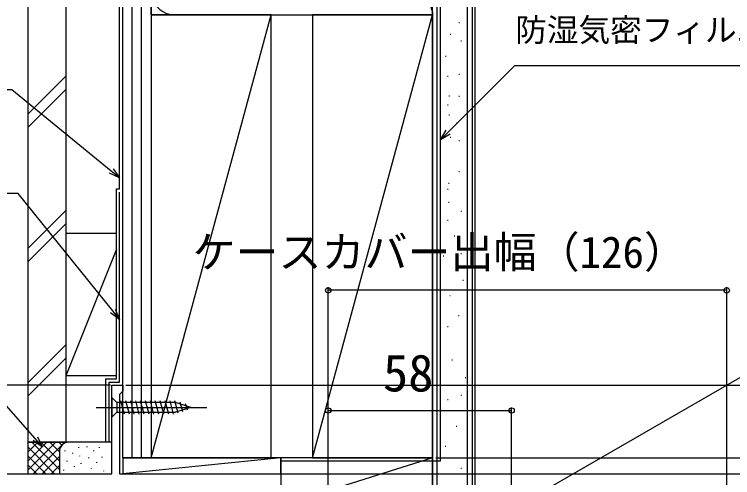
# Model space of a CAD drawing. Units: millimetres, scale not verified. Extents: x -700 to 700, y -1043 to 1035.
# Drawn here: x -464.2 to -237.1, y 686.2 to 832.6 of the extents above; entities that cross this region are included whole.
import ezdxf
from ezdxf.enums import TextEntityAlignment as Align

# ---------------------------------------------------------------- set-up
doc = ezdxf.new("R2010")
doc.units = ezdxf.units.MM
doc.header["$LTSCALE"] = 6
for name, color, linetype in [('0-2_YKK_11', 7, 'Continuous'), ('0-5_YKK_13', 4, 'Continuous'), ('0-7_YKK_D', 6, 'Continuous'), ('0-9_YSS_K', 3, 'Continuous'), ('0-A_YSS_KE', 3, 'Continuous')]:
    doc.layers.add(name, color=color, linetype=linetype)
doc.styles.add('ＭＳ ゴシック', font='')
doc.styles.get('ＭＳ ゴシック').set_extended_font_data('MS Gothic')

msp = doc.modelspace()

# ---------------------------------------------------------------- linework, layer by layer
at = {"layer": '0-2_YKK_11'}
msp.add_lwpolyline([(-494, 687.396), (-433.4, 687.396), (-433.4, 715.396), (-430, 715.396), (-430, 713.496), (-430.5, 712.996), (-431, 712.496), (-431, 687.396), (-380, 687.396), (-380, 683.154), (-380.12, 682.971), (-380.12, 682.421), (-380, 682.238), (-380, 679.596)], dxfattribs=at)
at = {"layer": '0-5_YKK_13'}
for p, q in [((-433.4, 711.496), (-433.4, 705.296)), ((-433.4, 711.496), (-431.85, 709.946)), ((-413.316, 709.946), (-431.85, 709.946)), ((-431.85, 709.946), (-431.85, 706.846)), ((-429.424, 706.296), (-430.549, 710.496)), ((-427.871, 706.296), (-428.996, 710.496)), ((-426.318, 706.296), (-427.443, 710.496)), ((-424.765, 706.296), (-425.89, 710.496)), ((-423.212, 706.296), (-424.337, 710.496)), ((-421.659, 706.296), (-422.784, 710.496)), ((-420.106, 706.296), (-421.232, 710.496)), ((-418.553, 706.296), (-419.679, 710.496)), ((-417, 706.296), (-418.126, 710.496)), ((-415.447, 706.296), (-416.573, 710.496)), ((-413.894, 706.296), (-415.02, 710.496)), ((-412.411, 706.555), (-413.467, 710.496)), ((-408.4, 708.396), (-413.316, 709.946)), ((-410.979, 707.006), (-411.793, 710.043)), ((-409.547, 707.458), (-410.096, 709.508)), ((-438.4, 708.396), (-403.4, 708.396)), ((-433.4, 705.296), (-431.85, 706.846)), ((-431.85, 706.846), (-413.316, 706.846)), ((-408.4, 708.396), (-413.316, 706.846))]:
    msp.add_line(p, q, dxfattribs=at)
at = {"layer": '0-7_YKK_D'}
for p, q in [((-365, 660.396), (-365, 746.396)), ((-239, 745.396), (-365, 745.396)), ((-239, 605.096), (-239, 746.396)), ((-433.9, 715.396), (-596, 715.396)), ((-429, 715.396), (-112.495, 715.396)), ((-365, 660.396), (-365, 708.396)), ((-365, 707.396), (-307, 707.396)), ((-307, 647.149), (-307, 708.396)), ((-331, 692.396), (-87.495, 692.396)), ((-402.5, 687.396), (-112.495, 687.396)), ((-335.999, 687.396), (-138, 687.396)), ((-335.999, 687.396), (-112.495, 687.396))]:
    msp.add_line(p, q, dxfattribs=at)
for points in [[(-329.499, 792.929), (-327.094, 795.333), (-306.035, 816.392), (-155.94, 816.392)], [(-431, 780.889), (-433.63, 783.044), (-465.002, 808.743), (-600.002, 808.743)], [(-326.45, 794.689), (-329.499, 792.929), (-327.739, 795.977)], [(-433.053, 783.749), (-431, 780.889), (-434.208, 782.339)], [(-431, 736.196), (-433.133, 738.844), (-462.999, 775.919), (-575.044, 775.919)], [(-455.41, 695.957), (-457.656, 698.509), (-504.261, 751.469), (-608.693, 751.469)], [(-432.423, 739.415), (-431, 736.196), (-433.842, 738.272)], [(-304.884, 677.4), (-301.939, 679.1), (-217.269, 727.984), (-142.773, 727.984)], [(-456.972, 699.111), (-455.41, 695.957), (-458.34, 697.907)]]:
    msp.add_lwpolyline(points, dxfattribs=at)
for centre in [(-365, 745.396), (-239, 745.396), (-365, 707.396), (-307, 707.396)]:
    msp.add_circle(centre, 0.85, dxfattribs=at)
at = {"layer": '0-9_YSS_K'}
for p, q in [((-426.999, 692.4), (-426.999, 847.4)), ((-423.999, 692.4), (-423.999, 847.4)), ((-421, 832.4), (-421, 847.4)), ((-332, 832.4), (-332, 847.4)), ((-330.5, 677.4), (-330.5, 847.4)), ((-321, 677.4), (-321, 847.4)), ((-318.499, 677.4), (-318.499, 847.4)), ((-421, 832.4), (-332, 832.4)), ((-420.999, 692.4), (-382.999, 832.4)), ((-369.999, 692.4), (-331.999, 832.4)), ((-323.738, 830.037), (-323.538, 830.037)), ((-326.392, 826.345), (-326.192, 826.345)), ((-323.033, 824.203), (-322.833, 824.203)), ((-327.928, 819.308), (-327.728, 819.308)), ((-323.732, 813.713), (-323.532, 813.713)), ((-460, 801.034), (-448, 813.034)), ((-327.229, 813.014), (-327.029, 813.014)), ((-460, 796.791), (-448, 808.791)), ((-326.888, 806.786), (-326.688, 806.786)), ((-323.732, 806.719), (-323.532, 806.719)), ((-327.229, 803.922), (-327.029, 803.922)), ((-326.888, 800.786), (-326.688, 800.786)), ((-324.432, 798.327), (-324.232, 798.327)), ((-326.427, 793.748), (-326.227, 793.748)), ((-323.732, 792.732), (-323.532, 792.732)), ((-323.732, 782.941), (-323.532, 782.941)), ((-326.936, 779.237), (-326.736, 779.237)), ((-327.229, 777.346), (-327.029, 777.346)), ((-326.936, 773.237), (-326.736, 773.237)), ((-460, 758.607), (-448, 770.607)), ((-323.033, 770.353), (-322.833, 770.353)), ((-460, 754.365), (-448, 766.365)), ((-327.287, 767.484), (-327.087, 767.484)), ((-447.999, 763.396), (-431.998, 763.396)), ((-447.999, 763.396), (-447.999, 718.396)), ((-429.999, 718.396), (-429.999, 763.396)), ((-325.189, 762.588), (-324.989, 762.588)), ((-431.998, 758.399), (-447.999, 718.396)), ((-323.091, 756.993), (-322.891, 756.993)), ((-328.686, 756.294), (-328.486, 756.294)), ((-322.392, 748.601), (-322.192, 748.601)), ((-326.588, 743.705), (-326.388, 743.705)), ((-323.79, 737.411), (-323.59, 737.411)), ((-327.287, 733.914), (-327.087, 733.914)), ((-448, 728.181), (-460, 716.181)), ((-460, 711.938), (-448, 723.938)), ((-325.889, 723.424), (-325.689, 723.424)), ((-431.999, 718.396), (-447.999, 718.396)), ((-321.692, 717.829), (-321.492, 717.829)), ((-323.091, 712.234), (-322.891, 712.234)), ((-327.287, 710.836), (-327.087, 710.836)), ((-324.49, 702.443), (-324.29, 702.443)), ((-460, 697.396), (-460, 687.396)), ((-447, 697.396), (-460, 697.396)), ((-460, 688.538), (-451.142, 697.396)), ((-460, 691.367), (-453.971, 697.396)), ((-460, 694.195), (-456.799, 697.396)), ((-460, 697.023), (-459.627, 697.396)), ((-458.686, 697.396), (-450, 688.71)), ((-458.314, 687.396), (-448.314, 697.396)), ((-455.858, 697.396), (-450, 691.538)), ((-453.029, 697.396), (-450, 694.367)), ((-450.201, 697.396), (-449.22, 696.414)), ((-447.373, 697.396), (-447.352, 697.375)), ((-433.4, 697.396), (-447, 697.396)), ((-460, 695.881), (-451.515, 687.396)), ((-443.833, 695.592), (-443.833, 695.792)), ((-441.264, 695.783), (-441.264, 695.983)), ((-437.318, 695.592), (-437.318, 695.792)), ((-327.987, 696.149), (-327.787, 696.149)), ((-460, 693.053), (-454.343, 687.396)), ((-455.485, 687.396), (-450, 692.881)), ((-450, 694.396), (-450, 687.396)), ((-448.172, 694.591), (-448.172, 694.791)), ((-445.764, 693.814), (-445.764, 694.014)), ((-443.499, 692.922), (-443.499, 693.122)), ((-439.159, 694.591), (-439.159, 694.791)), ((-436.486, 692.588), (-436.486, 692.788)), ((-447.505, 691.253), (-447.505, 691.453)), ((-443.165, 690.585), (-443.165, 690.785)), ((-440.706, 692.319), (-440.706, 692.519)), ((-438.158, 690.919), (-438.158, 691.119)), ((-379.999, 692.4), (-430, 687.4)), ((-332, 692.4), (-379.999, 677.4)), ((-460, 690.224), (-457.172, 687.396)), ((-452.657, 687.396), (-450, 690.053)), ((-448.577, 688.47), (-448.577, 688.67)), ((-445.201, 689.595), (-445.201, 689.795)), ((-439.857, 689.033), (-439.857, 689.233)), ((-435.919, 688.189), (-435.919, 688.389)), ((-430, 689.396), (-430, 687.396)), ((-323.091, 689.155), (-322.891, 689.155))]:
    msp.add_line(p, q, dxfattribs=at)
for points in [[(-379.999, 687.4), (-379.999, 692.4), (-430, 692.4), (-430, 687.4)], [(-332, 677.4), (-332, 692.4), (-379.999, 692.4), (-379.999, 677.4)]]:
    msp.add_lwpolyline(points, close=True, dxfattribs=at)
for centre, radius, start, end in [((-413.5, 839.9), 7.5, 78.21638, 281.78352), ((-339.5, 832.4), 7.5, 0, 101.78354), ((-447, 694.396), 3, 90, 180)]:
    msp.add_arc(centre, radius, start, end, dxfattribs=at)
at = {"layer": '0-A_YSS_KE'}
for p, q in [((-448, 847.4), (-448, 697.396)), ((-431, 777.396), (-431, 847.4)), ((-429.999, 692.4), (-429.999, 847.4)), ((-329.499, 691.4), (-329.499, 847.4)), ((-319.5, 847.4), (-319.5, 677.4)), ((-420.999, 843.4), (-420.999, 692.4)), ((-420.999, 832.4), (-420.999, 692.4)), ((-382.999, 832.4), (-420.999, 832.4)), ((-382.999, 692.4), (-382.999, 832.4)), ((-369.999, 832.4), (-369.999, 692.4)), ((-331.999, 832.4), (-369.999, 832.4)), ((-332, 833.399), (-332, 677.4)), ((-331.999, 692.4), (-331.999, 832.4)), ((-432, 777.396), (-431, 777.396)), ((-435.4, 717.396), (-435.4, 697.396)), ((-434.4, 716.396), (-434.4, 697.396)), ((-429.999, 692.4), (-420.999, 692.4)), ((-420.999, 692.4), (-382.999, 692.4)), ((-329.499, 691.4), (-379.999, 691.4)), ((-369.999, 692.4), (-331.999, 692.4))]:
    msp.add_line(p, q, dxfattribs=at)
for points in [[(-460, 847.4), (-460, 697.396), (-448, 697.396)], [(-435.4, 717.396), (-432, 717.396), (-432, 777.396)], [(-434.4, 716.396), (-431, 716.396), (-431, 776.396)]]:
    msp.add_lwpolyline(points, dxfattribs=at)

# ---------------------------------------------------------------- texts
at = {"layer": '0-7_YKK_D', "style": 'ＭＳ ゴシック'}
for s, height, p in [('防湿気密フィルム（別途）', 7.331, (-305.858, 821.784)), ('ケースカバー出幅（126）', 9.971, (-407.91, 749.483)), ('58', 11.73, (-347.682, 709.896))]:
    msp.add_text(s, height=height, dxfattribs=at).set_placement(p, align=Align.BOTTOM_LEFT)

doc.saveas('drawing.dxf')
